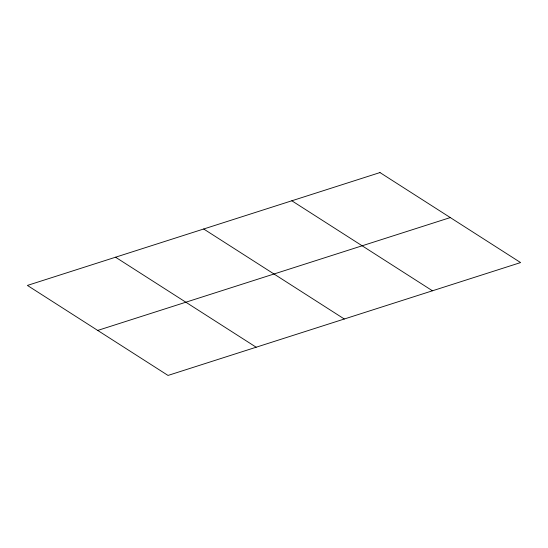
<?xml version="1.0" encoding="UTF-8"?>
<svg xmlns="http://www.w3.org/2000/svg" width="548" height="548" viewBox="0 0 548 548"><rect width="100%" height="100%" fill="white"/><g stroke="black" fill="none" stroke-linecap="round" stroke-linejoin="round"><path stroke-width="0.82" d="M97.708 330.43L450.292 217.57M291.831 200.78L432.454 290.789M203.692 228.996L344.308 319.005M115.546 257.211L256.169 347.22M379.976 172.565L27.4 285.426L168.024 375.435L520.6 262.574L379.976 172.565"/></g></svg>
